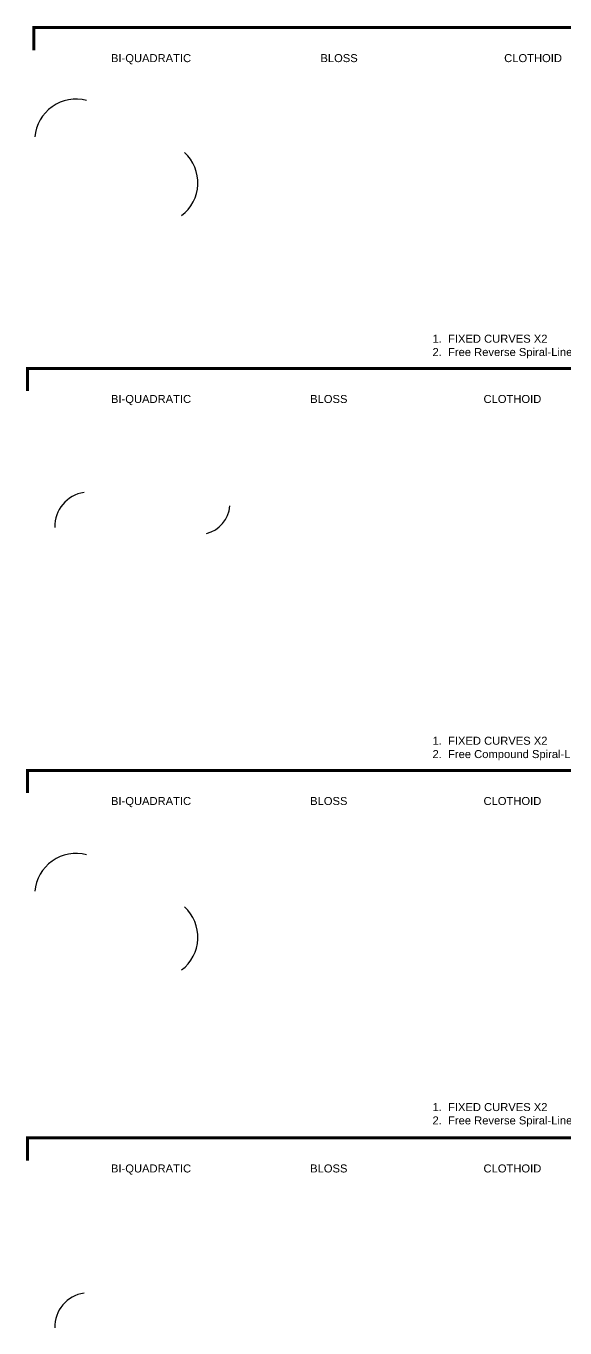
# Model space of a CAD drawing. Header units: feet. Extents: x 1000000 to 1065123, y 992134 to 1008392.
# Drawn here: x 1056896 to 1059588, y 992594 to 999101 of the extents above; entities that cross this region are included whole.
import ezdxf

# ---------------------------------------------------------------- set-up
doc = ezdxf.new("R2010")
doc.units = ezdxf.units.FT
doc.header["$LTSCALE"] = 40
doc.header["$MEASUREMENT"] = 0
doc.styles.get("Standard").update_dxf_attribs({"font": 'arial.ttf'})

msp = doc.modelspace()

# ---------------------------------------------------------------- linework, layer by layer
at = {"const_width": 15}
for points in [[(1063961.8, 998980.3), (1063961.8, 999093.4), (1056935, 999093.4), (1056935, 998980.3)], [(1063606.4, 997276.8), (1063606.4, 997389.9), (1056903.7, 997389.9), (1056903.7, 997276.8)], [(1063606.4, 995267.5), (1063606.4, 995380.6), (1056903.7, 995380.6), (1056903.7, 995267.5)], [(1063606.4, 993431.1), (1063606.4, 993544.2), (1056903.7, 993544.2), (1056903.7, 993431.1)]]:
    msp.add_lwpolyline(points, dxfattribs=at)
for centre, radius, start, end in [((1057145.7, 998530), 205.8, 75.25498, 175.37046), ((1057548.9, 998317.3), 205.8, 307.29274, 47.40821), ((1057211.4, 996600), 171.9, 98.52097, 181.50989), ((1057762.9, 996712.5), 151.3, 283.04897, 356.33095), ((1057145.7, 994759.9), 205.8, 75.25498, 175.37046), ((1057548.9, 994547.2), 205.8, 307.29274, 47.40821), ((1057211.4, 992598.7), 171.9, 98.52097, 181.50989)]:
    msp.add_arc(centre, radius, start, end)

# ---------------------------------------------------------------- texts
at = {"char_height": 40, "width": 1993.56, "attachment_point": 1}
for s, insert in [('BI-QUADRATIC', (1057320.5, 998960.6)), ('BLOSS', (1058366.8, 998960.6)), ('CLOTHOID', (1059284.8, 998960.6)), ('{\\fArial CE|b0|i0|c238|p34;1.  FIXED }CURVES X2{\\fArial CE|b0|i0|c238|p34;\\P2.  Free Reverse Spiral-Line-Spiral (Between two curves, spiral lengths)}', (1058926.7, 997558.3)), ('BI-QUADRATIC', (1057320.5, 997257.1)), ('BLOSS', (1058315.4, 997257.1)), ('CLOTHOID', (1059181.6, 997257.1)), ('{\\fArial CE|b0|i0|c238|p34;1.  FIXED CURVES X2\\P2.  Free }Compound{\\fArial CE|b0|i0|c238|p34; Spiral-Line-Spiral (Between two curves, }line length{\\fArial CE|b0|i0|c238|p34;)}', (1058926.7, 995549)), ('BI-QUADRATIC', (1057320.5, 995247.8)), ('BLOSS', (1058315.4, 995247.8)), ('CLOTHOID', (1059181.6, 995247.8)), ('{\\fArial CE|b0|i0|c238|p34;1.  FIXED CURVES X2\\P2.  Free }Reverse{\\fArial CE|b0|i0|c238|p34; Spiral-Line-Spiral (Between two curves, line length)}', (1058926.7, 993718.2)), ('BI-QUADRATIC', (1057320.5, 993411.4)), ('BLOSS', (1058315.4, 993411.4)), ('CLOTHOID', (1059181.6, 993411.4))]:
    msp.add_mtext(s, dxfattribs=dict(at, insert=insert))

doc.saveas('drawing.dxf')
